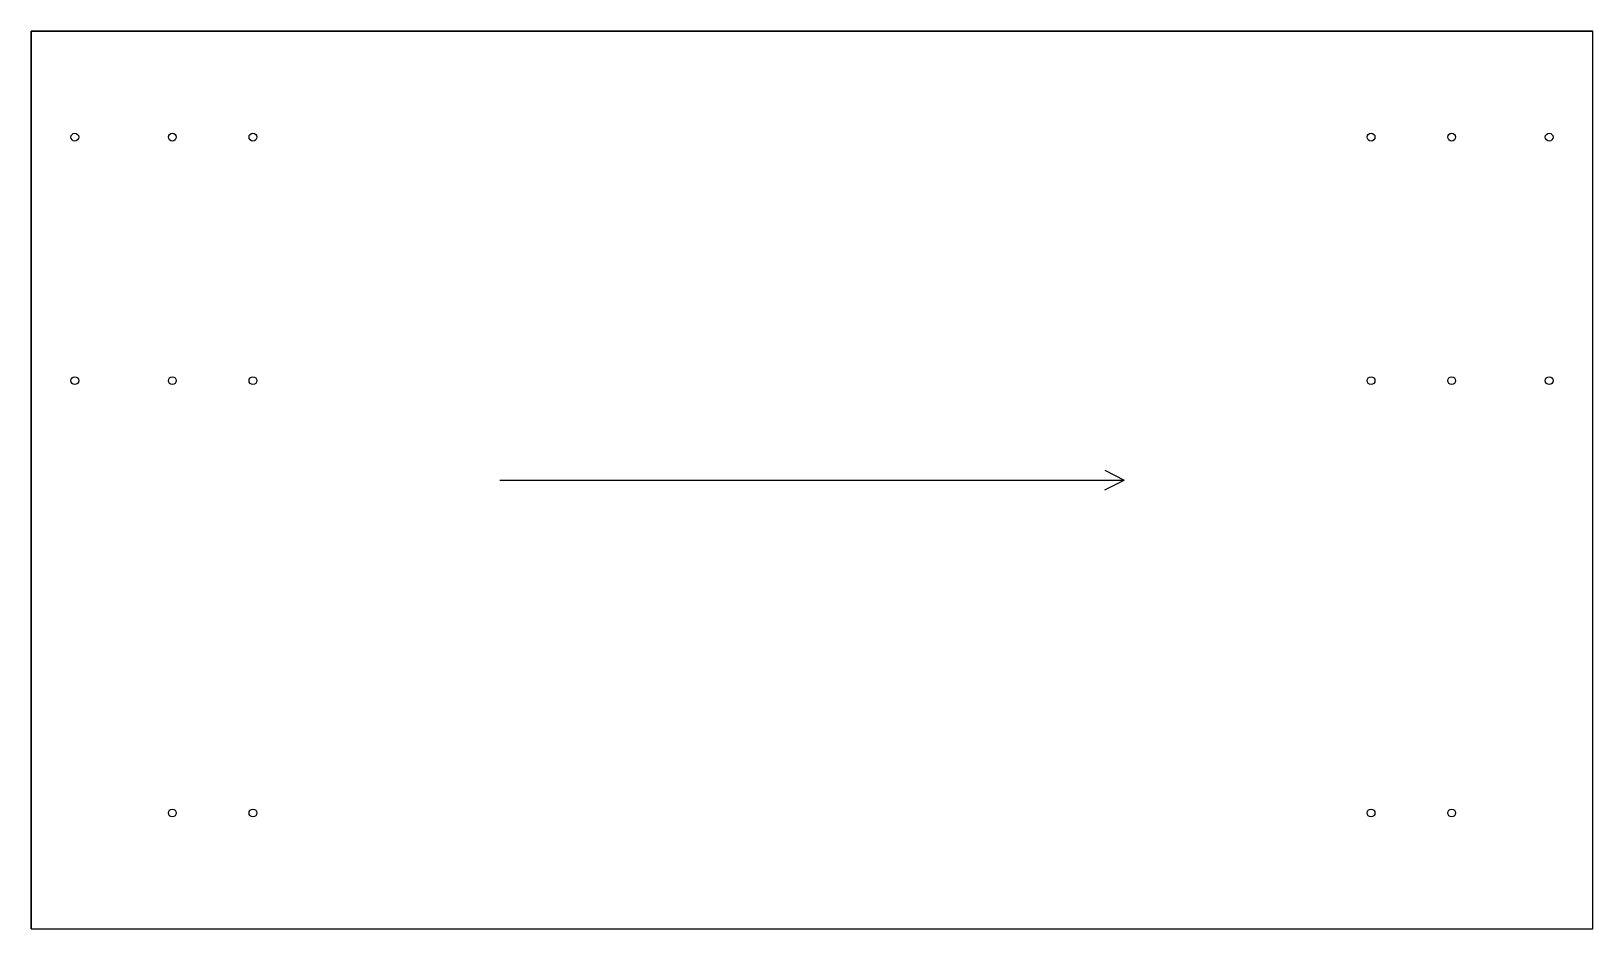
# Model space of a CAD drawing. Header units: millimetres. Extents: x 0 to 1201, y 0 to 690.
import ezdxf

# ---------------------------------------------------------------- set-up
doc = ezdxf.new("R2010")
doc.units = ezdxf.units.MM
for name, color, linetype in [('B_SIDE_HOLES_12', 7, 'Continuous'), ('EDGE_BANDING', 7, 'Continuous'), ('GRAIN_DIRECTION', 3, 'Continuous'), ('OUTSIDE_THROUGH', 7, 'Continuous')]:
    doc.layers.add(name, color=color, linetype=linetype)

msp = doc.modelspace()

# ---------------------------------------------------------------- linework, layer by layer
at = {"layer": 'B_SIDE_HOLES_12'}
for centre in [(33.5, 608.6), (108.5, 608.6), (170.5, 608.6), (1030.5, 608.6), (1092.5, 608.6), (1167.5, 608.6), (33.5, 421.4), (108.5, 421.4), (170.5, 421.4), (1030.5, 421.4), (1092.5, 421.4), (1167.5, 421.4), (108.5, 89), (170.5, 89), (1030.5, 89), (1092.5, 89)]:
    msp.add_circle(centre, 3, dxfattribs=at)
at = {"layer": 'EDGE_BANDING'}
for p, q in [((0, 690), (1201, 690)), ((0, 0), (0, 690)), ((1201, 0), (1201, 690)), ((0, 0), (1201, 0))]:
    msp.add_line(p, q, dxfattribs=at)
at = {"layer": 'GRAIN_DIRECTION'}
for p in [(825.7, 352.5), (360.3, 345), (825.7, 337.5)]:
    msp.add_line(p, (840.7, 345), dxfattribs=at)
at = {"layer": 'OUTSIDE_THROUGH'}
msp.add_lwpolyline([(0, 0), (1201, 0), (1201, 690), (0, 690)], close=True, dxfattribs=at)

doc.saveas('drawing.dxf')
